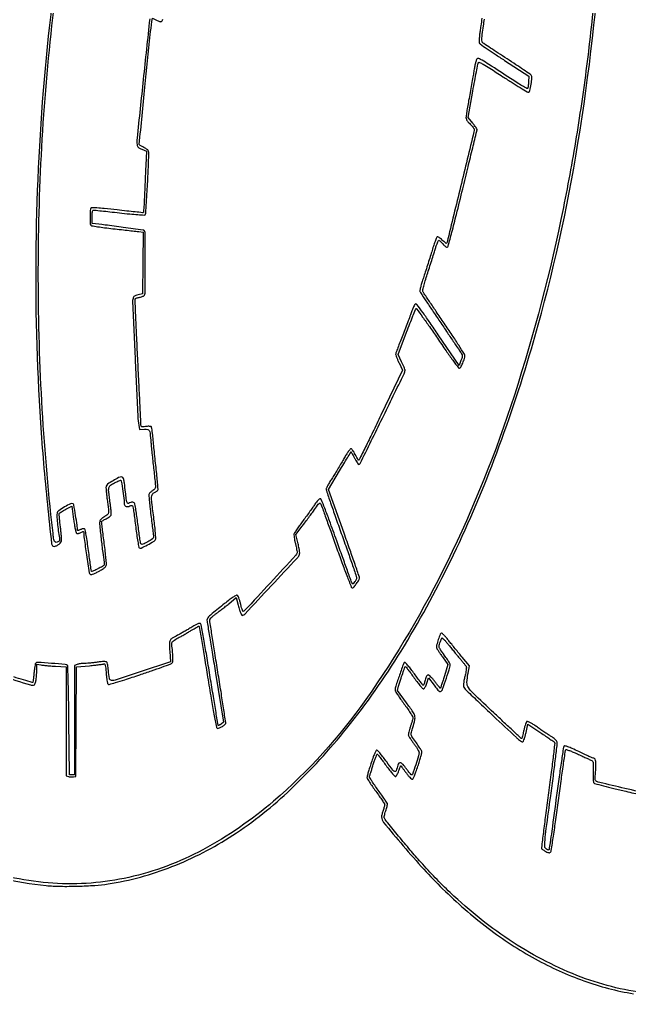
# Model space of a CAD drawing. Extents: x 0 to 4048, y 0 to 4048.
# Drawn here: x 2485 to 3070, y 0 to 948 of the extents above; entities that cross this region are included whole.
import ezdxf

# ---------------------------------------------------------------- set-up
doc = ezdxf.new("R2010")
doc.units = 0

msp = doc.modelspace()

# ---------------------------------------------------------------- linework, layer by layer
for points in [[(3676.581787, 1895.393011, 0.310012), (3675.508059, 1893.834125, 0.000032), (3675.250621, 1755.264546, 0.00041), (3675.040912, 1540.092981, 0.000039), (3675, 1013.593011, 0.000057), (3675.051057, 567.511111, 0.000283), (3675.250681, 316.231196, 0.00001), (3675.50375, 132.877573, 0.198548), (3676.2, 131.2, 0.197015), (3677.831644, 130.517159, 0.000218), (3716.250929, 130.253238, 0.001329), (3769.531928, 130.052056, 0.000279), (3862.7, 130), (4048, 130), (4048, 1894.5), (4048, 3659)], [(2530.58793, 1065.954838, 0.019812), (2508.916057, 900.819149, 0.019387), (2500.036196, 730.546305, 0.019697), (2504.454727, 561, 0.004845), (2507.388871, 522.021331, 0.004686), (2511.106613, 482.669477, 0.000775), (2515.114, 444.686164, 0.281535), (2516.76765, 442.535667, 0.17291), (2518.670267, 442.490044, 0.058483), (2521.220488, 443.676002, 0.058), (2523.489039, 445.46588, 0.136087), (2524.546036, 447.3274, 0.071964), (2524.697015, 448.799187, 0.006869), (2524.497324, 452.413464, 0.00865), (2524.123674, 456.735802, 0.006717), (2523.572746, 461.424479, -0.005279), (2523.020026, 466.01445, -0.007938), (2522.643942, 470.02897, -0.003841), (2522.40634, 473.424919, -0.155164), (2522.58507, 474.137646, -0.110968), (2523.06135, 474.624318, -0.007998), (2524.669263, 475.630519, -0.010904), (2526.65068, 476.768577, -0.008018), (2528.892935, 477.945954), (2534.640175, 480.847151), (2536.278117, 468.258532, 0.00768), (2537.011778, 463.225334, 0.012926), (2537.800948, 459.030487, 0.008511), (2538.579951, 455.685788, 0.19527), (2539.148896, 454.907977, 0.136655), (2539.816237, 454.714673, 0.044924), (2540.84477, 454.796579, 0.040837), (2542.024925, 455.099029, 0.036201), (2543.190867, 455.598701, -0.01181), (2544.731145, 456.349651, -0.100912), (2545.474985, 456.522931, -0.292083), (2545.854605, 456.295052, -0.115969), (2546, 455.676614, 0.034843), (2546.402672, 449.905248, 0.002536), (2548.697832, 434.120125, 0.000745), (2551.29807, 417.025561, 0.159573), (2552.041086, 415.558914, 0.236908), (2552.907172, 415.271749, 0.045715), (2554.561732, 415.67042, 0.030962), (2556.943646, 416.648726, 0.01001), (2560.341473, 418.381724, 0.01011), (2564.157318, 420.525583, 0.045859), (2566.225835, 422.014075, 0.083524), (2567.330603, 423.356122, 0.110317), (2567.800793, 424.863719, 0.044573), (2567.789206, 426.642577, 0.002264), (2567.210322, 432.404613, 0.003605), (2566.440922, 439.253724, 0.002603), (2565.488194, 446.879976, -0.001423), (2564.538341, 454.339969, -0.002337), (2563.782075, 460.658449, -0.000263), (2563.137761, 466.289606, -0.24943), (2563.230094, 466.523841, -0.054631), (2563.445375, 466.670263, -0.001059), (2564.632923, 467.297599, -0.002539), (2566.025734, 468.020597, -0.001698), (2567.626665, 468.834483, 0.020177), (2569.246256, 469.734651, 0.023697), (2570.700455, 470.718926, 0.023552), (2571.833543, 471.653153, 0.117485), (2572.29574, 472.328303, 0.104393), (2572.45139, 473.302867, 0.006527), (2572.267675, 476.22857, 0.00941), (2571.93515, 479.733695, 0.006834), (2571.438517, 483.6209, -0.005722), (2570.013946, 494.577296, -0.081876), (2570.192488, 498.495644, -0.178822), (2571.724978, 500.92473, -0.049564), (2575.619113, 503.339235, -0.009346), (2577.806644, 504.361832, -0.014716), (2579.724773, 505.148408, -0.008704), (2581.32268, 505.717828, -0.284934), (2581.705158, 505.628176, -0.161455), (2582.100721, 504.840211, -0.000693), (2583.486575, 495.263848, -0.002735), (2584.693047, 486.503842, -0.028036), (2584.968316, 482.856989, 0.161339), (2585.446024, 481.503094, 0.148278), (2586.65311, 480.646326, 0.118868), (2588.368165, 480.49808, 0.085456), (2590.199616, 481.106831, -0.03258), (2591.169955, 481.547465, -0.08587), (2591.917148, 481.691013, -0.129139), (2592.48237, 481.553669, -0.131244), (2592.903086, 481.15681, -0.10047), (2593.217798, 480.303423, -0.001355), (2594.059731, 474.745051, -0.00379), (2594.971378, 468.277708, -0.002475), (2595.929608, 460.803565, 0.004704), (2596.918446, 453.354107, 0.007354), (2597.923821, 446.965234, 0.002784), (2598.891829, 441.533463, 0.205672), (2599.379405, 440.801487, 0.262034), (2601.076367, 440.691119, 0.008985), (2607.243325, 443.789415, 0.012335), (2613.141978, 447.075007, 0.137011), (2614.992191, 449, 0.140275), (2615.244928, 450.15994, 0.003942), (2614.873173, 455.308562, 0.007702), (2614.286556, 461.441038, 0.005023), (2613.429552, 468.5, -0.002115), (2611.414629, 484.326632, -0.035509), (2611.143359, 489.598162, -0.134087), (2611.928845, 492.267785, -0.157626), (2613.928145, 493.970237, 0.026005), (2615.081211, 494.519708, 0.029228), (2616.125108, 495.167124, 0.030404), (2616.93624, 495.815525, 0.118905), (2617.295305, 496.341557, 0.111175), (2617.423499, 497.245964, 0.001348), (2616.92773, 503.181582, 0.003946), (2616.279885, 510.059228, 0.002561), (2615.427496, 518, -0.001344), (2614.493203, 526.508589, -0.001298), (2613.593459, 535.121875, -0.001282), (2612.840299, 542.710714, -0.004758), (2612.423337, 547.5, 0.010672), (2612.076958, 550.999092, 0.015569), (2611.610483, 554.06178, 0.010988), (2611.096043, 556.545233, 0.19599), (2610.635412, 557.199675, 0.117041), (2609.959039, 557.436952, 0.020779), (2608.610161, 557.521801, 0.021478), (2606.98809, 557.486627, 0.017898), (2605.272411, 557.313751, -0.011987), (2602.849592, 557.040658, -0.096077), (2601.737881, 557.155904, -0.221841), (2601.19084, 557.646915, -0.099817), (2600.991024, 558.614076, 0.010972), (2600.951345, 560.099635, 0.000041), (2600.108493, 577.382667, 0.000215), (2599.143333, 596.968214, 0.000135), (2597.999269, 619.858833, -0.000799), (2596.889453, 642.672019, -0.001308), (2596.030625, 662.004205, -0.000122), (2595.311377, 679.310395, -0.149823), (2595.486082, 679.977481, -0.160182), (2595.878757, 680.307928, -0.018925), (2596.967178, 680.697904, -0.021093), (2598.3358, 681.067885, -0.01582), (2599.868685, 681.363011, 0.032783), (2601.409155, 681.714139, 0.038777), (2602.803147, 682.250275, 0.042539), (2603.876198, 682.878568, 0.148492), (2604.363475, 683.504819, 0.091791), (2605.069538, 687.312702, 0.00092), (2605.026097, 714.984074, 0.000481), (2604.901622, 743.45309, 0.197526), (2604.152912, 745.247088, 0.163877), (2602.968834, 745.834524, 0.000403), (2583.990577, 748.409593, 0.002862), (2566.533063, 750.662338, 0.007981), (2554.25, 751.977267, -0.375278), (2554.148387, 752.083732, -0.001436), (2554.073438, 753.902697, -0.005973), (2554.017976, 756.006053, -0.003604), (2554, 758.5, -0.011193), (2554.066808, 761.483879, -0.036254), (2554.298435, 763.450361, -0.060313), (2554.680088, 764.640972, -0.290984), (2555.25, 765.009316, -0.028209), (2556.203475, 764.962606, -0.00027), (2563.117091, 764.227751, -0.000901), (2571.073044, 763.363258, -0.000583), (2580.276269, 762.335585, 0.00332), (2590.157295, 761.286948, 0.006977), (2597.849033, 760.630514, 0.002869), (2604.043404, 760.224548, 0.218213), (2604.950267, 760.576269, 0.178908), (2605.552093, 761.934658, 0.000471), (2606.84552, 782.754725, 0.003261), (2607.908906, 802.218098, 0.007395), (2608.39925, 816.951405, 0.014212), (2608.364837, 820.412197, 0.107584), (2607.958836, 821.984442, 0.125131), (2606.955788, 823.1373, 0.021883), (2604.5, 824.683964, 0.002813), (2602.912882, 825.577285, 0.003691), (2601.453067, 826.37413, 0.002713), (2600.222143, 827.025712, 0.034774), (2599.744484, 827.234398, -0.344615), (2599.319727, 827.904907, -0.00004), (2604.79812, 882.982041, -0.000533), (2609.85897, 933.275911, -0.016407), (2611.542327, 945.747451), (2612.08967, 948.994902), (2615.857539, 947.072678, 0.026551), (2617.38848, 946.39147, 0.033304), (2618.872747, 945.933986, 0.035291), (2620.125284, 945.729476, 0.162629), (2620.831028, 945.895569, 0.156951), (2621.354619, 946.509857, 0.019883), (2621.967189, 948.163643, 0.021752)], [(2466.464919, 124.504637, 0.041616), (2510, 116.919358, 0.01877), (2523.531852, 116.218033, 0.010016), (2540.289154, 116.314988, 0.009987), (2556.773003, 117.070302, 0.021955), (2569.312243, 118.450967, 0.055504), (2630.74592, 135.087581, 0.050624), (2689.081121, 165.199818, 0.046053), (2744.87306, 209.375923, 0.032998), (2798.732072, 268, 0.031683), (2850.730129, 341.807872, 0.024368), (2898.138929, 428.245472, 0.022709), (2940.141457, 525.540622, 0.019092), (2975.887619, 632, 0.029495), (3018.51389, 816.719462, 0.023971), (3042.816185, 1018.458725, 0.023425)], [(3037.865544, 987.993018, -0.00928), (3030.011405, 912.166608, -0.009719), (3019.715734, 839.741385, -0.009612), (3006.57967, 767.5, -0.028211), (2959.546217, 587.439015, -0.035658), (2895.219683, 427.866883, -0.039709), (2817.025275, 295.582242, -0.062127), (2728.24228, 197.825224, -0.054084), (2660.433101, 151.303865, -0.068355), (2589.244539, 124.772045, -0.071698), (2516.351714, 119.140716, -0.068181), (2443.5, 134.075554, -0.067562)], [(2609.331842, 948.506192, 0.000114), (2603.152594, 890.352868, 0.000297), (2597.200794, 833.898819, 0.050009), (2597.173049, 827.749392, 0.069566), (2597.524702, 826.27629, 0.110309), (2598.246626, 825.204973, 0.077386), (2599.553948, 824.303598, 0.021093), (2601.864003, 823.307836), (2606.291689, 821.616887), (2605.625335, 808.058444, 0.000773), (2605.324357, 801.73494, 0.000402), (2604.967405, 793.844848, 0.0004), (2604.613909, 785.74333, 0.00061), (2604.321305, 778.711253, -0.003422), (2604.03419, 772.634119, -0.005511), (2603.697101, 767.46147, -0.001431), (2603.342406, 762.978655, -0.247737), (2603.091815, 762.58555, -0.154975), (2602.588608, 762.478252, -0.000414), (2595.485687, 763.178365, -0.002467), (2587.45351, 764.01684, -0.00153), (2578.029672, 765.076816, 0.002302), (2565.775477, 766.43598, 0.010381), (2558.598881, 767.048161, 0.009447), (2553.850314, 767.264091, 0.26365), (2552.794985, 766.702519, 0.133159), (2552.1678, 764.685352, 0.008716), (2552.049074, 758.520556, 0.0083), (2552.140517, 752.332304, 0.14499), (2552.765313, 750.442808, 0.202243), (2553.519031, 749.965663, 0.002487), (2559.306061, 749.030011, 0.00689), (2566.089241, 748.063449, 0.004397), (2574, 747.117854, -0.000404), (2582.162089, 746.208274, -0.000506), (2589.730871, 745.350873, -0.000405), (2596.081946, 744.619693, -0.003955), (2598.764668, 744.287112), (2603.029336, 743.724131), (2602.764668, 714.116187), (2602.5, 684.508242), (2598.232463, 683.60834, 0.023982), (2596.055056, 683.038928, 0.076351), (2594.708916, 682.37844, 0.105487), (2593.867731, 681.479195, 0.074123), (2593.3342, 680.195423, 0.07279), (2592.915295, 676.044632, 0.000208), (2595.420532, 620.604325, 0.000435), (2597.909527, 567.050428, 0.033095), (2598.884018, 558.5), (2599.610438, 554.5), (2604.229096, 554.734829, -0.054543), (2607.464483, 554.546385, -0.240611), (2608.950252, 553.441544, -0.08953), (2609.702366, 550.83154, -0.004547), (2610.525063, 542, 0.003747), (2610.891186, 538.000407, 0.001), (2611.534678, 531.636825, 0.001013), (2612.295268, 524.406159, 0.001045), (2613.077489, 517.253022, -0.001067), (2614.659075, 502.784052, -0.034385), (2614.793708, 499.242629, -0.157989), (2614.136584, 497.409111, -0.105862), (2612.422571, 495.958561, 0.031764), (2611.369011, 495.305489, 0.026288), (2610.334695, 494.484408, 0.027077), (2609.464586, 493.62763, 0.061974), (2608.934276, 492.877193, 0.135493), (2608.609473, 491.43858, 0.007127), (2608.902464, 486.684195, 0.009384), (2609.497905, 480.406668, 0.004106), (2610.511704, 472.107198, -0.001134), (2611.465119, 464.669641, -0.001652), (2612.269063, 458.108346, -0.000809), (2612.924878, 452.528613, -0.028853), (2613, 451.227905, -0.251457), (2612.038577, 449.43708, -0.021878), (2607.457268, 446.680623, -0.020908), (2602.674871, 444.334428, -0.321069), (2600.975245, 444.691478, -0.146614), (2600.628384, 445.407279, -0.001681), (2599.792555, 450.696872, -0.004975), (2598.903945, 456.85081, -0.003204), (2597.990742, 464, 0.004441), (2597.054932, 471.184785, 0.006609), (2596.097173, 477.453235, 0.003196), (2595.182628, 482.742031, 0.124753), (2594.693876, 483.819523, 0.116969), (2593.823023, 484.500782, 0.118918), (2592.744395, 484.712974, 0.069667), (2591.238705, 484.436509, 0.018132), (2588.927023, 483.574395, -0.334988), (2588.058832, 483.799094, -0.103473), (2587.414157, 485.084578, -0.03307), (2586.853842, 487.958945, -0.004227), (2586.112982, 494.210941, 0.003074), (2585.076465, 503.133926, 0.032983), (2584.396963, 506.710764, 0.106203), (2583.554675, 508.388439, 0.227269), (2582.278712, 509, 0.120916), (2579.539984, 508.327863, 0.015046), (2574.154022, 505.305156, 0.012987), (2568.908623, 501.96165, 0.169088), (2567.543508, 500.137081, 0.088494), (2567.383332, 498.919517, 0.007037), (2567.578424, 495.660929, 0.009361), (2567.940979, 491.756588, 0.007037), (2568.480464, 487.476697, -0.003825), (2569.760194, 477.824355, -0.068664), (2569.719822, 474.706677, -0.175334), (2568.683778, 472.797527, -0.053657), (2565.968374, 470.862069, 0.032519), (2564.384372, 469.830952, 0.033085), (2562.957106, 468.608614, 0.035029), (2561.868147, 467.382965, 0.102981), (2561.378678, 466.372636, 0.087241), (2561.191743, 463.775848, 0.001539), (2562.672864, 449.756181, 0.004267), (2564.245834, 436.358044, 0.013053), (2565.626579, 427.314469, -0.056092), (2565.755382, 425.352208, -0.172025), (2565.259642, 424.136644, -0.085966), (2563.870455, 423.033036, -0.008086), (2559.998006, 420.998993, -0.005669), (2557.598764, 419.821801, -0.009164), (2555.528473, 418.88114, -0.003481), (2553.757299, 418.129824, -0.306989), (2553.489502, 418.184524, -0.158927), (2553.341203, 418.48507, -0.000269), (2552.511241, 424.264769, -0.002004), (2551.60688, 430.772682, -0.001233), (2550.591925, 438.440222, 0.004526), (2549.471106, 446.499179, 0.008411), (2548.393279, 453.009603, 0.003924), (2547.384656, 458.290073, 0.208087), (2546.810365, 459.117201, 0.139575), (2546.159765, 459.301622, 0.044005), (2545.143263, 459.210817, 0.040049), (2543.972067, 458.902885, 0.035037), (2542.809133, 458.401299, -0.021747), (2541.731162, 457.902002, -0.041978), (2540.825183, 457.615415, -0.064478), (2540.201803, 457.556843, -0.403972), (2540, 457.765855, 0.035798), (2539.64684, 462.692158, 0.006039), (2538.186064, 472.028087, 0.001889), (2536.447813, 482.090165, 0.213765), (2535.708401, 483.180218, 0.258037), (2533.427484, 483.290968, 0.017941), (2527.560671, 480.14342, 0.02017), (2521.96402, 476.566927, 0.180917), (2520.337695, 474.209349, 0.079731), (2520.120927, 471.717701, 0.005678), (2520.704759, 464.758838, 0.008701), (2521.555792, 457.223308, 0.011746), (2522.603544, 450.44459, -0.033456), (2522.788131, 448.772599, -0.12275), (2522.576892, 447.736973, -0.133044), (2521.916254, 446.968405, -0.042203), (2520.587054, 446.221618, -0.236806), (2518.735534, 446.291117, -0.214968), (2517.578132, 447.830338, -0.027842), (2516.783355, 452.586358, -0.000801), (2514.563729, 473, -0.014687), (2504.933982, 597.274583, -0.014251), (2502.483715, 723.158576, -0.014266), (2507.207354, 848.838155, -0.014802), (2519.077908, 972.5, -0.015706)], [(2623.579113, 956.065086, -0.000046), (2624.71975, 962.988775, -0.000051)], [(2466.860247, 318.101071, 0.000674), (2494.844375, 309.380248, 0.123284), (2497.867973, 309.21251, 0.256684), (2499.109044, 310.241888, 0.042607), (2500.030964, 313.323563, 0.033215), (2500.664968, 317.851342, 0.014736), (2500.925877, 323.880842), (2501, 329.261685), (2504.75, 328.606356, 0.016717), (2506.831582, 328.313916, 0.003716), (2510.409375, 327.959589, 0.003856), (2514.550779, 327.612679, 0.003711), (2518.75, 327.324844), (2529, 326.698659), (2529, 274.368382), (2529, 222.038104), (2531.398287, 221.436172, 0.029195), (2532.487422, 221.229498, 0.018146), (2533.782893, 221.108841, 0.01819), (2535.074156, 221.082745, 0.031121), (2536.148287, 221.16712), (2538.5, 221.5), (2538.758757, 274.086079), (2539.017514, 326.672157), (2551.564041, 327.888678, 0.002806), (2556.46777, 328.39194, 0.003998), (2560.816731, 328.898157, 0.002251), (2564.479452, 329.370965, 0.058448), (2565.444033, 329.616897, -0.371167), (2566.128758, 329.371286, -0.07167), (2566.647704, 328.043118, -0.031694), (2567.079722, 325.46488, -0.006325), (2567.499422, 320.814298, 0.008522), (2567.845344, 317.160618, 0.0117), (2568.289059, 313.88989, 0.008527), (2568.766077, 311.196525, 0.122447), (2569.17378, 310.321498, 0.294616), (2570.349244, 309.934477, 0.006301), (2576.486769, 311.616924, 0.008949), (2585.344664, 314.338088, 0.002209), (2599.777238, 319.126766, 0.001789), (2611.234561, 323.030246, 0.002772), (2621.094799, 326.490292, 0.000848), (2629.622517, 329.552263, 0.086793), (2630.710048, 330.174325, 0.209902), (2631.459382, 331.670641, 0.015661), (2631.54879, 336.336766, 0.020034), (2631.252638, 342.00235, 0.01518), (2630.491048, 348.180917, -0.106469), (2630.587954, 349.81766, -0.136428), (2631.363829, 351.104833, -0.057449), (2633.24463, 352.512158, -0.006822), (2637.788817, 355.077719, 0.004014), (2641.133048, 356.941112, 0.002954), (2644.809111, 359.057064, 0.002985), (2648.262376, 361.099764, 0.006656), (2650.85922, 362.704248, -0.009596), (2652.947596, 363.977665, -0.015358), (2654.78261, 364.974576, -0.009215), (2656.313299, 365.711193, -0.313585), (2656.689726, 365.643607, -0.155384), (2656.925678, 365.187154, -0.000104), (2659.314759, 351.150465, -0.001227), (2661.938468, 335.483358, -0.000748), (2664.964204, 316.967056, 0.001679), (2668.357003, 296.444726, 0.003998), (2671.051584, 281.221882, 0.001077), (2673.345863, 268.985509, 0.210458), (2674.040879, 267.974736, 0.237887), (2675.487376, 267.849326, 0.030003), (2678.412988, 269.228783, 0.032698), (2681.186733, 270.990892, 0.150325), (2682.312793, 272.5, 0.123774), (2682.391983, 273.319454, 0.000213), (2680.272594, 287.30625, 0.001599), (2677.832352, 303.025653, 0.000987), (2674.866533, 321.5, -0.000597), (2671.874839, 340.043309, -0.000938), (2669.352689, 355.9875, -0.000227), (2667.176651, 369.954406, -0.037266), (2667.05335, 371.5, -0.147988), (2667.380962, 372.602947, -0.042758), (2668.494127, 374.01368, -0.03353), (2670.251792, 375.651959, -0.016568), (2672.682325, 377.5, 0.007368), (2675.343171, 379.446958, 0.003429), (2678.739507, 382.046515, 0.003396), (2682.26791, 384.824353, 0.004737), (2685.383648, 387.360476), (2692.445776, 393.220952), (2694.294605, 385.876525, 0.012473), (2695.590337, 381.222849, 0.037926), (2696.783977, 378.166386, 0.064616), (2697.899809, 376.452761, 0.332001), (2698.938599, 376.216695, 0.100212), (2700.676091, 377.450311, 0.000168), (2726.023218, 404.479251, 0.000251), (2751.019245, 431.178628, 0.065232), (2752.880125, 433.776011, 0.100153), (2753.328066, 435.267524, 0.046851), (2753.324991, 437.29286, 0.028489), (2752.876575, 440.217947, 0.007534), (2751.825117, 444.830065), (2749.642891, 453.777894), (2754.904373, 460.473003, 0.004982), (2757.373484, 463.680153, 0.002358), (2760.496632, 467.862428, 0.002336), (2763.723713, 472.26958, 0.003302), (2766.553388, 476.226851, -0.003316), (2770.53214, 481.790759, -0.050111), (2772.110839, 483.563522, -0.30042), (2773.047654, 483.714144, -0.202368), (2773.808513, 482.892795, -0.001147), (2774.458737, 481.086573, -0.000015), (2778.480034, 469.834006, -0.000043), (2783.135101, 456.803182, -0.000029), (2788.493242, 441.797437, 0.002451), (2793.885696, 426.923498, 0.00395), (2798.640487, 414.31452, 0.000825), (2802.912937, 403.304296, 0.211204), (2803.634266, 402.586851, 0.309006), (2804.893315, 402.885622, 0.01983), (2807.452216, 405.931352, 0.026906), (2809.773934, 409.286704, 0.087771), (2810.763146, 411.789437, 0.133064), (2810.699664, 412.791605, 0.000411), (2806.528574, 425.022723, 0.002303), (2801.727986, 438.853565, 0.001434), (2795.978061, 455.028223), (2780.92983, 496.977572), (2791.613665, 514.738786, -0.000288), (2795.730152, 521.573265, -0.000466), (2799.243069, 527.385806, -0.000062), (2802.375209, 532.555973, -0.034577), (2802.583274, 532.851191, -0.518091), (2802.776206, 532.837994, -0.004228), (2803.689814, 531.306994, -0.009845), (2804.747186, 529.416104, -0.005676), (2805.948919, 527.101191, 0.015076), (2807.218679, 524.763755, 0.021979), (2808.487037, 522.792453, 0.018564), (2809.627787, 521.300573, 0.224012), (2810.264395, 521.000777, 0.286007), (2811.436553, 521.732023, 0.000127), (2832.770868, 565.269421, 0.000292), (2853.644983, 607.958016, 0.099386), (2854.560647, 611.455024, 0.108706), (2854.450932, 612.141027, 0.005664), (2853.604287, 614.221514, 0.008746), (2852.518459, 616.68402, 0.006227), (2851.219792, 619.40545), (2847.81829, 626.3109), (2856.054713, 647.90545, -0.001594), (2859.265224, 656.242969, -0.002485), (2862.089348, 663.402335, -0.000698), (2864.586392, 669.616345, -0.085559), (2865.03211, 670.336542, -0.478254), (2865.583228, 670.31101, -0.000981), (2871.37518, 662.372867, -0.004863), (2877.934403, 653.158864, -0.002883), (2885.585026, 642.051442, 0.002865), (2893.927138, 629.939151, 0.006369), (2900.450065, 620.832877, 0.002121), (2905.830423, 613.584868, 0.289775), (2906.801862, 613.2149, 0.228561), (2908.063138, 614.172963, 0.016849), (2909.955623, 618.212927, 0.023119), (2911.540825, 622.448015, 0.07803), (2911.999185, 625.358869, 0.141786), (2911.62067, 626.668994, 0.001326), (2906.185079, 635.231902, 0.004332), (2899.792539, 645.054847, 0.002773), (2892.20534, 656.358869, -0.000186), (2884.562779, 667.619025, -0.000291), (2878.001162, 677.306446, -0.000071), (2872.26228, 685.792432, -0.011418), (2871.647448, 686.74818, -0.19696), (2871.490213, 687.723281, -0.005219), (2872.548824, 692.058428, -0.010049), (2873.983589, 697.241804, -0.006298), (2875.859584, 703.24818, 0.00108), (2877.958207, 709.728905, 0.000914), (2880.14983, 716.59009, 0.000921), (2882.124723, 722.851997, 0.00258), (2883.477991, 727.25, -0.0085), (2884.553682, 730.604108, -0.013531), (2885.599224, 733.429687, -0.00736), (2886.556124, 735.717271, -0.298384), (2886.987711, 736, -0.174055), (2887.471013, 735.826501, -0.015602), (2888.454756, 734.962796, -0.018843), (2889.586875, 733.821587, -0.013587), (2890.764865, 732.469092, 0.025953), (2892.040026, 731.076111, 0.043689), (2893.261169, 730.06762, 0.054905), (2894.323829, 729.496312, 0.191729), (2895.087669, 729.4927, 0.23745), (2895.94197, 730.446548, 0.0011), (2899.501429, 743.723431, 0.003967), (2903.894992, 760.801608, 0.001411), (2909.910807, 785.273608, -0.000202), (2915.081124, 806.527758, -0.000327), (2919.500209, 824.610436, -0.000042), (2923.447895, 840.712646, -0.024984), (2923.723382, 841.634261, 0.210366), (2923.67094, 842.339136, 0.01561), (2922.688666, 844.054052, 0.019549), (2921.327141, 846.085431, 0.01349), (2919.636758, 848.279057), (2915.148366, 853.789592), (2919.667098, 879.144796, -0.001236), (2921.446357, 888.987556, -0.001857), (2923.051472, 897.563565, -0.000736), (2924.467053, 904.9158, -0.042288), (2924.842916, 906.241808, -0.429059), (2925.956796, 906.712033, -0.024993), (2929.631275, 904.886349, -0.014706), (2935.873179, 901.140397, -0.002063), (2948.5, 892.974669, 0.003588), (2957.424388, 887.241839, 0.005632), (2965.184375, 882.456806, 0.001821), (2971.930685, 878.434394, 0.18157), (2973, 878.245573, 0.296725), (2974.447197, 879.624779, 0.018465), (2975.65359, 885.712773, 0.021049), (2976.375302, 891.873934, 0.188602), (2975.589942, 894.428068, 0.075238), (2974.640263, 895.311841, 0.001128), (2968.35767, 899.582544, 0.003027), (2961.010173, 904.488373, 0.001992), (2952.5, 910.04782, -0.001114), (2943.969495, 915.599193, -0.001676), (2936.558398, 920.481172, -0.000657), (2930.214256, 924.702879, -0.038668), (2929.124335, 925.558894, -0.179337), (2928.472615, 926.832957, -0.040756), (2928.382685, 929.298374, -0.020679), (2928.743917, 933.470881, -0.003234), (2929.849554, 941.661379, 0.001464), (2930.76759, 948.285137, 0.000951)], [(2928.348183, 949.134374, -0.001), (2927.327971, 941.657628, -0.003031), (2926.592777, 936.575838, 0.009059), (2926.076065, 932.67275, 0.01256), (2925.76455, 929.157362, 0.009114), (2925.633148, 926.241698, 0.135066), (2925.875767, 925.257509, 0.113598), (2926.66949, 924.381983, 0.001253), (2933.307009, 919.78592, 0.003832), (2941.044468, 914.543836, 0.002477), (2950.077991, 908.588591), (2973.5, 893.31384), (2973.197248, 887.90692, -0.011963), (2973.027167, 885.781706, -0.016108), (2972.765503, 883.869548, -0.013167), (2972.458783, 882.312868, -0.141603), (2972.15262, 881.755373, -0.336953), (2971.525731, 881.668794, -0.002956), (2967.088655, 884.201541, -0.008538), (2961.934338, 887.302917, -0.00522), (2955.955373, 891.128401, 0.000655), (2935.105755, 904.738343, 0.012989), (2928.605143, 908.733129, 0.044104), (2925.250554, 910.299731, 0.301544), (2923.564116, 909.892402, 0.116778), (2922.977303, 908.856866, 0.0095), (2922.15749, 905.824643, 0.012365), (2921.328513, 902.123217, 0.009191), (2920.590065, 898, -0.00319), (2919.720476, 892.784568, -0.001211), (2918.442923, 885.517188, -0.001199), (2917.016059, 877.62374, -0.001466), (2915.642512, 870.25, 0.004569), (2914.452723, 863.635018, 0.007716), (2913.591899, 858.067188, 0.002421), (2912.957508, 853.329757, 0.452304), (2913.247464, 853, -0.111771), (2913.538234, 852.934178, -0.183698), (2913.710259, 852.753986, -0.158962), (2913.732996, 852.482592, -0.080642), (2913.600434, 852.162505, 0.280979), (2913.597428, 851.638906, 0.022397), (2914.397712, 850.435548, 0.025131), (2915.561885, 849.00154, 0.016286), (2917.041417, 847.459558, -0.015064), (2918.557402, 845.887286, -0.019816), (2919.837166, 844.359917, -0.017649), (2920.788946, 843.033742, -0.147865), (2921, 842.335673, -0.059817), (2920.725554, 840.049845, -0.000054), (2907.874836, 787.329992, -0.000027), (2894.885162, 734.077745, -0.123167), (2894.352214, 733.064977, -0.381101), (2894.055389, 733.031272, -0.011645), (2892.980499, 733.828968, -0.017461), (2891.688603, 734.909728, -0.010484), (2890.228698, 736.276682, 0.022372), (2888.693417, 737.647203, 0.03512), (2887.248065, 738.665605, 0.039173), (2886.041226, 739.271508, 0.242661), (2885.372058, 739.211705, 0.16025), (2884.796719, 738.511398, 0.004332), (2883.372923, 734.743438, 0.008583), (2881.797608, 730.224876, 0.005726), (2880.142136, 725, -0.001973), (2878.288668, 718.994031, -0.001293), (2876.107761, 712.0875, -0.001301), (2873.948536, 705.371196, -0.0025), (2872.176593, 700, 0.007329), (2870.735342, 695.485121, 0.010483), (2869.60041, 691.4375, 0.00669), (2868.772281, 688.039191, 0.138451), (2868.823766, 687, 0.064517), (2869.353262, 685.913616, 0.000514), (2874.667269, 677.8625, 0.001862), (2880.811597, 668.648943, 0.001195), (2888.007611, 658, -0.000216), (2895.287251, 647.272655, -0.000314), (2901.695903, 637.807231, -0.000153), (2907.137474, 629.753958, -0.005492), (2908.375967, 627.875679, -0.035991), (2909.290822, 626.201064, -0.112474), (2909.549359, 624.951645, -0.077326), (2909.286901, 623.461182, -0.01141), (2908.23032, 620.579807), (2906.395317, 615.908255), (2886.447659, 645.414724, 0.003186), (2878.663102, 656.772939, 0.005192), (2871.896857, 666.299058, 0.001335), (2865.928934, 674.47307, 0.231843), (2864.996676, 674.960597, 0.230969), (2864.21154, 674.602633, 0.042074), (2863.27596, 673.24952, 0.032529), (2862.249347, 671.155457, 0.014056), (2861.146853, 668.25, -0.005791), (2859.831808, 664.603832, -0.00142), (2857.581617, 658.635938, -0.001454), (2854.963801, 651.812109, -0.001452), (2852.304963, 645, 0.001613), (2849.797154, 638.568695, 0.002381), (2847.641105, 632.90625, 0.001086), (2845.836757, 628.066849, 0.04574), (2845.549188, 627, 0.122037), (2845.615396, 626.069033, 0.011366), (2846.381717, 623.879039, 0.014079), (2847.442761, 621.279227, 0.010603), (2848.748973, 618.481834), (2852.209142, 611.463667), (2831.426358, 568.231834, -0.00108), (2823.413502, 551.655455, -0.001786), (2816.56831, 537.699351, -0.000143), (2810.388903, 525.222619, -0.285025), (2810.030105, 525, -0.255307), (2809.695702, 525.182656, -0.007263), (2808.804466, 526.615625, -0.013067), (2807.797398, 528.391991, -0.008409), (2806.719183, 530.5, 0.018965), (2805.584905, 532.60672, 0.026729), (2804.406802, 534.384375, 0.025449), (2803.325312, 535.695801, 0.21061), (2802.635161, 536, 0.228991), (2801.873513, 535.631876, 0.010635), (2800.091121, 533.282812, 0.015817), (2798.063461, 530.294606, 0.010515), (2795.921697, 526.75, -0.00313), (2793.458676, 522.534281, -0.001792), (2790.436573, 517.476615, -0.00179), (2787.361242, 512.412631, -0.002978), (2784.729255, 508.170391, 0.006959), (2782.477066, 504.474956, 0.009591), (2780.565147, 501.090677, 0.006658), (2779.066169, 498.223628, 0.106527), (2778.790294, 497.170391, 0.093454), (2778.972266, 495.901551, 0.000495), (2783.039403, 484.019894, 0.002164), (2787.751254, 470.490076, 0.001369), (2793.358439, 454.748396, -0.001322), (2798.96922, 439.001331, -0.002083), (2803.69251, 425.453984, -0.000496), (2807.766404, 413.572397, -0.085718), (2807.977764, 412.248396, -0.11475), (2807.529976, 410.428178, -0.042231), (2806.129023, 408.164202, -0.048403), (2804.606226, 406.480542, -0.484225), (2803.795448, 406.613968, -0.039699), (2803.462412, 407.347014, -0.000083), (2799.226586, 419.063166, -0.000579), (2794.476768, 432.255615, -0.000359), (2788.930985, 447.75, 0.001736), (2781.99264, 466.968179, 0.006637), (2777.469114, 478.869865, 0.003327), (2774.077875, 487.283673, 0.308753), (2773.028626, 487.974215, 0.175627), (2772.236714, 487.671994, 0.023534), (2770.920909, 486.423038, 0.024859), (2769.452059, 484.730262, 0.018554), (2768, 482.729822, -0.00681), (2766.135567, 480.030123, -0.002028), (2763.215809, 475.958159, -0.002033), (2759.898697, 471.410493, -0.002196), (2756.628286, 467.005608, 0.004156), (2753.56038, 462.839449, 0.00559), (2750.856015, 459.012947, 0.003917), (2748.654772, 455.769191, 0.058248), (2748.031898, 454.549107, 0.103809), (2747.853669, 453.360052, 0.016686), (2748.06908, 451.01147, 0.017618), (2748.52388, 448.194419, 0.013873), (2749.207568, 445.1801, -0.008799), (2749.91299, 442.209989, -0.010896), (2750.460399, 439.420829, -0.009354), (2750.823106, 437.073436, -0.07629), (2750.803956, 435.990994, -0.145014), (2749.777308, 433.908351, -0.000307), (2725.230766, 407.380758, -0.00023), (2700.466689, 380.675596, -0.207457), (2698.932844, 380.002503, -0.323912), (2698.65837, 380.199317, -0.004877), (2698.018556, 382.179876, -0.011006), (2697.328145, 384.574541, -0.006792), (2696.616808, 387.418351, 0.014569), (2695.817869, 390.413693, 0.023468), (2694.945422, 392.906021, 0.022872), (2694.086947, 394.780926, 0.184364), (2693.394107, 395.402261, 0.228393), (2692.341615, 395.315048, 0.012309), (2689.425457, 393.501464, 0.015705), (2685.742734, 390.914381, 0.007695), (2681.210143, 387.402468, 0.001472), (2669.387458, 377.890175, 0.028401), (2665.902008, 374.725127, 0.108244), (2664.566193, 372.59968, 0.139269), (2664.408493, 370.307696, -0.011263), (2664.808571, 368.176157, -0.000141), (2667.048409, 354.533611, -0.000416), (2669.622107, 338.747625, -0.000272), (2672.563069, 320.551406), (2680.124897, 273.602813), (2677.827389, 271.869799, -0.013591), (2676.925241, 271.227016, -0.021673), (2676.117335, 270.733297, -0.01724), (2675.453415, 270.395438, -0.315277), (2675.232216, 270.434451, -0.156197), (2675.082644, 270.72493, -0.000042), (2672.732566, 284.791809, -0.00078), (2670.150507, 300.405238, -0.000473), (2667.140766, 318.892567, 0.001817), (2664.070411, 337.437649, 0.002911), (2661.299963, 353.242328, 0.000581), (2658.766936, 367.121849, 0.152087), (2658.201646, 368.198354, 0.245672), (2657.233489, 368.50166, 0.053491), (2655.499382, 367.993449, 0.031034), (2652.884328, 366.717271, 0.00772), (2648.778156, 364.303125, -0.003781), (2645.278797, 362.208479, -0.003365), (2641.609833, 360.082939, -0.003377), (2638.284041, 358.215646, -0.010397), (2636, 357.01477, 0.021871), (2630.872697, 354.166992, 0.143897), (2628.925763, 352.009918, 0.116824), (2628.252074, 348.936931, 0.01233), (2628.558469, 341.546803), (2629.22348, 331.5), (2600.109551, 321.834632, -0.001543), (2577.103937, 314.275859, -0.091213), (2572.761929, 313.69741, -0.347985), (2570.634396, 315.560536, -0.029015), (2569.666174, 323.342252, 0.013389), (2569.415748, 326.040412, 0.017523), (2569.034969, 328.487506, 0.015175), (2568.590714, 330.476443, 0.134628), (2568.15026, 331.24974, 0.168007), (2567.241764, 331.69139, 0.032407), (2565.388855, 331.793024, 0.024044), (2562.691299, 331.636193, 0.008172), (2558.792513, 331.156211, -0.006068), (2555.310745, 330.712694, -0.005515), (2551.706611, 330.338209, -0.005527), (2548.47566, 330.074471, -0.017677), (2546.3151, 329.998724, 0.019954), (2544.524877, 329.927798, 0.015952), (2542.606016, 329.713146, 0.016239), (2540.841061, 329.399668, 0.038786), (2539.5651, 329.024751), (2537, 328.049502), (2537, 275.524751), (2537, 223), (2534.64617, 223), (2532.292341, 223), (2531.7756, 275.070571, 0.001589), (2531.513213, 295.098042, 0.002581), (2531.148475, 312.107588, 0.000383), (2530.735983, 327.17561, 0.19161), (2530.366343, 328.033657, 0.176411), (2528.231282, 329.028828, 0.002973), (2515.07545, 330.096708, 0.002588), (2501.790446, 331.026465, 0.215782), (2499.922684, 330.322684, 0.145356), (2499.521996, 329.583454, 0.008967), (2499.044634, 327.102444, 0.012703), (2498.597715, 324.078787, 0.009036), (2498.244555, 320.671142, -0.005122), (2497.923067, 317.312934, -0.008144), (2497.571838, 314.447626, -0.003001), (2497.21853, 312.01556, -0.254186), (2497, 311.726958, -0.180388), (2496.58764, 311.698899, -0.000207), (2488.16639, 314.206519, -0.001845), (2478.73494, 317.057131, -0.001129)], [(2259.018915, 405.639688, -0.000003), (2263.265251, 417.792802, -0.000164)], [(2403.462688, 315.191452, -0.000026), (2410.833281, 361.796076, -0.158429)], [(3095.273845, 203.294278, -0.00005), (3068.722871, 209.418826, -0.000522), (3044.330137, 215.074927, -0.018335), (3038.68189, 216.611163, -0.162593), (3037.731558, 217.296222, -0.126385), (3037.265004, 218.490583, -0.044876), (3037.19435, 220.749004, -0.004913), (3037.548694, 225.933307, 0.012813), (3037.858597, 231.836963, 0.039804), (3037.648597, 235.814708, 0.068421), (3036.983932, 238.226267, 0.299837), (3035.809673, 239, -0.10343), (3035.057783, 239.157218, -0.001731), (3031.148659, 240.882883, -0.004377), (3026.609398, 242.953343, -0.002886), (3021.424657, 245.409814, 0.005102), (3015.046702, 248.39707, 0.018728), (3010.924329, 250.093376, 0.022376), (3008.142608, 250.978838, 0.298869), (3007.171508, 250.659814, 0.131104), (3006.719786, 249.625661, 0.000472), (3004.707904, 236.328195, 0.002457), (3002.5122, 221.217852, 0.001535), (3000.081864, 203.5, -0.000237), (2995.466951, 169.194576, -0.004014), (2993.850274, 157.904028, -0.004445), (2992.837339, 151.592735, -0.379981), (2992.138709, 151.031803, -0.102825), (2991.784458, 151.124028, -0.015873), (2991.140683, 151.468533, -0.017141), (2990.397771, 151.931593, -0.014147), (2989.638084, 152.473881, -0.237661), (2988.634529, 154.520523, -0.021016), (2988.947502, 160.442624, -0.009365), (2990.217198, 171.575945, -0.000638), (2994.454176, 203.110678, 0.001629), (2996.972894, 222.142435, 0.002546), (2999.003925, 238.540675, 0.000696), (3000.680267, 252.834288, 0.090561), (3000.565054, 254.596827, 0.114533), (2999.977225, 255.742741, 0.032454), (2998.577319, 257.195324, 0.028756), (2996.631702, 258.773441, 0.019418), (2994.248962, 260.352149, -0.007772), (2991.501854, 262.081594, -0.003416), (2987.917465, 264.45176, -0.00338), (2984.148707, 267.018138, -0.004527), (2980.76794, 269.399422, 0.011905), (2977.706893, 271.488626, 0.017398), (2974.908439, 273.167215, 0.012938), (2972.553964, 274.391861, 0.207962), (2971.67849, 274.430119, 0.200001), (2971.057535, 273.838511, 0.016907), (2970.218584, 271.744084, 0.020187), (2969.369753, 269.064836, 0.013694), (2968.611737, 265.95462, -0.004891), (2967.925088, 262.904816, -0.008006), (2967.276856, 260.33667, -0.002609), (2966.677763, 258.159103, -0.336141), (2966.467843, 258, -0.188403), (2966.162128, 258.119435, -0.000096), (2958.445124, 265.237846, -0.001273), (2949.869032, 273.192249, -0.000773), (2939.766655, 282.639475, -0.002106), (2919.955034, 301.381287, -0.058077), (2915.392059, 306.877323, -0.155966), (2914.022709, 311.874847, -0.036021), (2915.028243, 320.656555), (2916.375051, 327.81311), (2909.362314, 336.156555, -0.002153), (2906.260849, 339.87896, -0.001425), (2902.730088, 344.178801, -0.001434), (2899.323465, 348.37618, -0.002789), (2896.632196, 351.75, 0.010299), (2894.347281, 354.527789, 0.015022), (2892.21269, 356.870313, 0.010428), (2890.366326, 358.70018, 0.192334), (2889.615734, 359, 0.308134), (2888.433622, 358.195079, 0.011742), (2886.503614, 352.935665, 0.016961), (2884.906368, 347.666085, 0.121392), (2884.856755, 345.025218, 0.081667), (2885.223972, 344.121062, 0.006048), (2886.648035, 341.853981, 0.008273), (2888.433211, 339.184895, 0.00618), (2890.48549, 336.300488), (2895.780068, 329.050541), (2892.375219, 318.27527, -0.000014), (2891.048473, 314.076953, -0.000021), (2889.881039, 310.383661, -0.00001), (2888.886283, 307.237324, -0.000385), (2888.665668, 306.541446, -0.557708), (2888.328175, 306.456874, -0.014178), (2887.002142, 307.823037, -0.017112), (2885.344066, 309.760235, -0.00924), (2883.430482, 312.250362, 0.014667), (2881.421121, 314.807206, 0.020237), (2879.461413, 316.97133, 0.017325), (2877.742164, 318.604777, 0.176908), (2876.842412, 318.958915, 0.180704), (2876.015168, 318.673001, 0.08658), (2875.273865, 317.80661, 0.052781), (2874.582918, 316.298263, 0.018302), (2873.903362, 314, -0.009945), (2873.371663, 312.084653, -0.015888), (2872.833551, 310.47404, -0.009821), (2872.330508, 309.191777, -0.311909), (2872.06095, 309.018007, -0.22224), (2871.708977, 309.196559, -0.001221), (2869.326531, 312.256685, -0.004911), (2866.631966, 315.806684, -0.003061), (2863.540008, 320.018007, 0.006989), (2860.398664, 324.226873, 0.010721), (2857.550163, 327.77404, 0.005458), (2855.073397, 330.661732, 0.216002), (2854.32691, 331, 0.31659), (2853.233663, 330.230667, 0.002197), (2849.223007, 318.891791, 0.005441), (2845.62338, 308.198104, 0.078616), (2845, 304.257876, 0.141451), (2845.280758, 303.285315, 0.004616), (2847.496875, 299.837806, 0.008513), (2850.243015, 295.802761, 0.005779), (2853.5, 291.299429, -0.006749), (2856.756649, 286.778124, -0.009741), (2859.503125, 282.687125, -0.005921), (2861.686822, 279.203399, -0.137882), (2862, 278.089313, -0.058804), (2861.876731, 277.044802, -0.007327), (2861.311349, 274.826875, -0.008552), (2860.55332, 272.204141, -0.006989), (2859.655658, 269.425152, 0.011809), (2858.792895, 266.663491, 0.015333), (2858.140753, 264.093639, 0.013002), (2857.722896, 261.942411, 0.11934), (2857.79059, 261, 0.062593), (2858.210031, 260.095683, 0.005664), (2859.558191, 257.99532, 0.00728), (2861.236745, 255.523407, 0.005629), (2863.134932, 252.877686, -0.012143), (2864.998, 250.208173, -0.015644), (2866.570886, 247.664184, -0.013448), (2867.747148, 245.488196, -0.117708), (2868, 244.429014, -0.075645), (2867.537081, 241.386727, -0.00478), (2864.756153, 232.751803, -0.001822), (2861.663583, 223.56666, -0.320984), (2860.871836, 223, -0.214972), (2860.454198, 223.188262, -0.005749), (2859.102185, 224.753938, -0.011018), (2857.546523, 226.68255, -0.007202), (2855.834487, 228.970852, 0.022701), (2852.65817, 232.952837, 0.111116), (2850.347039, 234.640604, 0.29162), (2848.715145, 234.380484, 0.150962), (2847.600425, 232.544103, -0.016395), (2846.002112, 226.958282, -0.403985), (2844.708749, 226.266016, -0.163031), (2842.951418, 227.467363, -0.003842), (2836.910518, 235.576755, 0.006263), (2833.744278, 239.784472, 0.009309), (2830.858588, 243.380571, 0.005012), (2828.353865, 246.325034, 0.159995), (2827.552425, 246.803914, 0.331682), (2826.755362, 246.448703, 0.021168), (2825.530093, 244.028865, 0.019685), (2824.025415, 240.337042, 0.006494), (2822.10079, 234.802443, 0.004017), (2820.529899, 229.959228, 0.005563), (2819.204607, 225.589684, 0.003571), (2818.160687, 221.90692, 0.06737), (2818, 220.719759, 0.136445), (2818.316326, 219.58217, 0.006018), (2820.496875, 216.060991, 0.0098), (2823.243392, 211.92419, 0.006807), (2826.5, 207.355907, -0.004834), (2829.757311, 202.824582, -0.007258), (2832.503125, 198.803088, -0.003436), (2834.753274, 195.351267, -0.143681), (2835, 194.510404, -0.057535), (2834.915786, 193.780971, -0.008972), (2834.559375, 192.372406, -0.009885), (2834.074292, 190.720019, -0.008468), (2833.5, 189, 0.012821), (2832.92581, 187.229118, 0.012666), (2832.440625, 185.423963, 0.012624), (2832.096205, 183.823709, 0.046721), (2832, 182.796381, 0.174655), (2833.896754, 177.532011, 0.00337), (2852.764126, 155.058258, 0.008876), (2872.630999, 132.53781, 0.013742), (2890.647817, 113.887044, 0.030629), (2934.341538, 76.028789, 0.037532), (2979.583919, 46.536144, 0.039854), (3026.20093, 25.550264, 0.044149), (3074, 13.085487, 0.069624)], [(3090.200043, 13.408251, -0.033925), (3056.925154, 18.914963, -0.032911), (3023.814695, 29.071214, -0.027032), (2990, 44.06971, -0.026167), (2958.345235, 62.356216, -0.023394), (2927.522414, 84.49855, -0.022625), (2897.896109, 110.220518, -0.020779), (2869.824544, 139.226585, -0.005264), (2859.592186, 150.965244, -0.0037), (2848.316164, 164.379278, -0.002315), (2837.965967, 176.997018, -0.035009), (2834.709623, 181.632673, -0.164609), (2834.546254, 182.376889, -0.018677), (2834.803263, 184.106071, -0.021003), (2835.286165, 186.197674, -0.015617), (2835.98699, 188.462187, 0.008908), (2836.721323, 190.726924, 0.011715), (2837.305589, 192.819252, 0.009285), (2837.717207, 194.574801, 0.101853), (2837.723495, 195.294929, 0.09969), (2837.403359, 196.067156, 0.001957), (2834.99028, 199.627598, 0.004607), (2832.108724, 203.761356, 0.003065), (2828.732778, 208.449345, -0.006743), (2825.405618, 213.142004, -0.01046), (2822.675426, 217.287917, -0.005043), (2820.496102, 220.831815, -0.230892), (2820.423423, 221.66104, 0.012706), (2820.720466, 222.498111, 0.000549), (2821.684782, 225.462635, 0.000936), (2822.817862, 228.981447, 0.000667), (2824.074449, 232.92711, -0.005267), (2825.343036, 236.787245, -0.008564), (2826.510626, 240.034376, -0.003018), (2827.566141, 242.769173, -0.318532), (2827.883805, 242.97715, -0.220255), (2828.26833, 242.781508, -0.001479), (2830.631282, 239.759403, -0.005405), (2833.309625, 236.234985, -0.003383), (2836.371623, 232.055206, 0.007577), (2839.771488, 227.494944, 0.017218), (2842.508143, 224.18067, 0.014068), (2844.686647, 221.85526, 0.2974), (2845.570244, 221.665329, 0.153837), (2846.182367, 222.15197, 0.024064), (2846.993082, 223.487107, 0.024852), (2847.820317, 225.208856, 0.019382), (2848.550505, 227.152055, -0.006936), (2849.20639, 229.038836, -0.012236), (2849.807318, 230.574954, -0.006696), (2850.334229, 231.784765, -0.530198), (2850.507414, 231.814783, -0.03131), (2850.722424, 231.561983, -0.000345), (2852.070882, 229.75653, -0.001078), (2853.621403, 227.668161, -0.000702), (2855.403463, 225.25, 0.014015), (2857.268171, 222.855863, 0.019678), (2859.072559, 220.835937, 0.016345), (2860.650644, 219.306757, 0.186357), (2861.445098, 219, 0.277029), (2862.276758, 219.499092, 0.018515), (2863.543488, 222.103028, 0.018579), (2865.06757, 225.934576, 0.006724), (2866.954177, 231.478967, 0.004526), (2868.491153, 236.352774, 0.006652), (2869.745946, 240.665603, 0.003432), (2870.731477, 244.326632, 0.114399), (2870.757011, 245.228967, 0.088469), (2870.259737, 246.488602, 0.006364), (2868.242293, 249.669587, 0.007626), (2865.459048, 253.797963, 0.00348), (2861.704312, 259.108922, -0.044184), (2860.662245, 260.871072, -0.119434), (2860.364198, 262.283332, -0.062359), (2860.657471, 264.16881, -0.006041), (2861.987024, 268.608922, 0.019546), (2863.940371, 275.837, 0.119472), (2863.890611, 279.674801, 0.088226), (2862.117949, 283.573082, 0.008108), (2855.927467, 292.262816), (2847.147858, 304.173434), (2848.418178, 308.336717, -0.003303), (2850.801627, 315.967149, -0.006881), (2852.779859, 321.874718, -0.002254), (2854.481728, 326.66452, -0.327558), (2854.946833, 326.97715, -0.220385), (2855.293718, 326.798703, -0.001202), (2857.649797, 323.759403, -0.004858), (2860.314105, 320.235094, -0.003028), (2863.371623, 316.055206, 0.007577), (2866.771488, 311.494944, 0.017218), (2869.508143, 308.18067, 0.014068), (2871.686647, 305.85526, 0.2974), (2872.570244, 305.665329, 0.153612), (2873.182119, 306.151335, 0.024153), (2873.991377, 307.481975, 0.024915), (2874.816734, 309.198081, 0.019449), (2875.544702, 311.134586), (2877.192163, 316.094626), (2882.44351, 309.075507, 0.007027), (2885.361072, 305.287962, 0.047639), (2886.9978, 303.585209, 0.129966), (2888.162849, 303.020303, 0.22323), (2889.188809, 303.278194, 0.13821), (2890.676934, 305.40468, 0.004022), (2894.250001, 315.909117, 0.004268), (2897.6328, 326.422763, 0.12721), (2897.770377, 329.188869, 0.087087), (2897.258333, 330.481729, 0.006654), (2895.246221, 333.661735, 0.007768), (2892.455857, 337.802412, 0.00351), (2888.676409, 343.146661, -0.03411), (2887.686435, 344.745641, -0.096264), (2887.30704, 345.997642, -0.082441), (2887.39514, 347.411941, -0.020712), (2888.009146, 349.646661, -0.010379), (2888.535448, 351.181609, -0.012323), (2889.097716, 352.607026, -0.011178), (2889.625825, 353.781026, -0.073847), (2889.984229, 354.313427, -0.407252), (2890.506564, 354.343433, -0.015419), (2892.080149, 352.886465, -0.020067), (2893.971698, 350.867777, -0.011787), (2896.076441, 348.313427, 0.002626), (2898.492976, 345.268694, 0.001657), (2901.344071, 341.738944, 0.001663), (2904.170011, 338.287473, 0.003059), (2906.496611, 335.5, -0.001225), (2908.528609, 333.083562, -0.001442), (2910.440847, 330.784766, -0.001263), (2912.045661, 328.834176, -0.008994), (2912.803404, 327.873671, -0.12556), (2913.328816, 326.631426, -0.056717), (2913.394712, 324.8519, -0.031285), (2913.016354, 322.144464, -0.00692), (2912.015419, 317.566128, 0.009272), (2911.159878, 313.562678, 0.02238), (2910.715789, 310.568394, 0.028457), (2910.615741, 308.37531, 0.120601), (2910.940214, 307.111711, 0.078678), (2912.315332, 305.296923, 0.000792), (2924.030898, 294.077899, 0.002102), (2939.391504, 279.537815, 0.000741), (2961.535112, 258.814525, 0.015964), (2963.65118, 256.96282, 0.029496), (2965.499771, 255.62073, 0.032167), (2966.986132, 254.79967, 0.25373), (2967.745477, 254.842696, 0.163472), (2968.289717, 255.497904, 0.011731), (2969.101205, 257.751669, 0.015495), (2969.939255, 260.548174, 0.011047), (2970.710365, 263.725607), (2972.5, 271.88217), (2984.785878, 263.605207, -0.001667), (2989.557607, 260.367318, -0.002461), (2993.721938, 257.491079, -0.001122), (2997.253995, 255.013971, -0.047357), (2997.953998, 254.414122, -0.223911), (2998.262808, 253.503944, -0.000562), (2996.668153, 239.647775, -0.003176), (2994.686233, 223.491046, -0.00169), (2992.038582, 203.517869, 0.001055), (2989.463028, 184.276382, 0.001705), (2987.362138, 167.893801, 0.000244), (2985.553432, 153.340175, 0.123006), (2985.664422, 152.432118, 0.127638), (2986.044195, 151.900505, 0.02186), (2987.038679, 151.139978, 0.022591), (2988.315671, 150.332262, 0.018462), (2989.748044, 149.583107, 0.013217), (2991.818418, 148.662163, 0.082062), (2992.946941, 148.399891, 0.159575), (2993.737232, 148.603276, 0.093918), (2994.454083, 149.278706, 0.119583), (2994.968361, 150.530473, 0.000572), (2997.068139, 164.364137, 0.002603), (2999.361489, 180.147871, 0.001638), (3001.884262, 198.609848, -0.001115), (3004.38106, 217.025525, -0.00181), (3006.593651, 232.657524, -0.000236), (3008.618575, 246.553595, -0.146575), (3008.95109, 247.266828, -0.300592), (3009.545532, 247.424625, -0.006599), (3012.497896, 246.387804, -0.012778), (3016.018184, 244.996098, -0.008003), (3020.066828, 243.197586, 0.000916), (3024.24476, 241.270284, 0.00111), (3028.169631, 239.478972, 0.000937), (3031.478993, 237.984919, 0.007679), (3033, 237.329551, -0.092896), (3034.439471, 236.393148, -0.153429), (3035.134387, 235.134048, -0.053385), (3035.350116, 232.825067, -0.003848), (3035.213822, 226.398793, 0.007666), (3035.161323, 222.530232, 0.010971), (3035.242649, 219.099974, 0.007085), (3035.413082, 216.253988, 0.143398), (3035.713822, 215.452181, 0.168238), (3036.509284, 214.915245, 0.001024), (3045.08156, 212.650003, 0.004055), (3054.943258, 210.1509, 0.002553), (3066.5, 207.384257, 0.001876), (3082.126924, 203.789294, 0.009917)]]:
    msp.add_lwpolyline(points, format="xyb")

doc.saveas('drawing.dxf')
